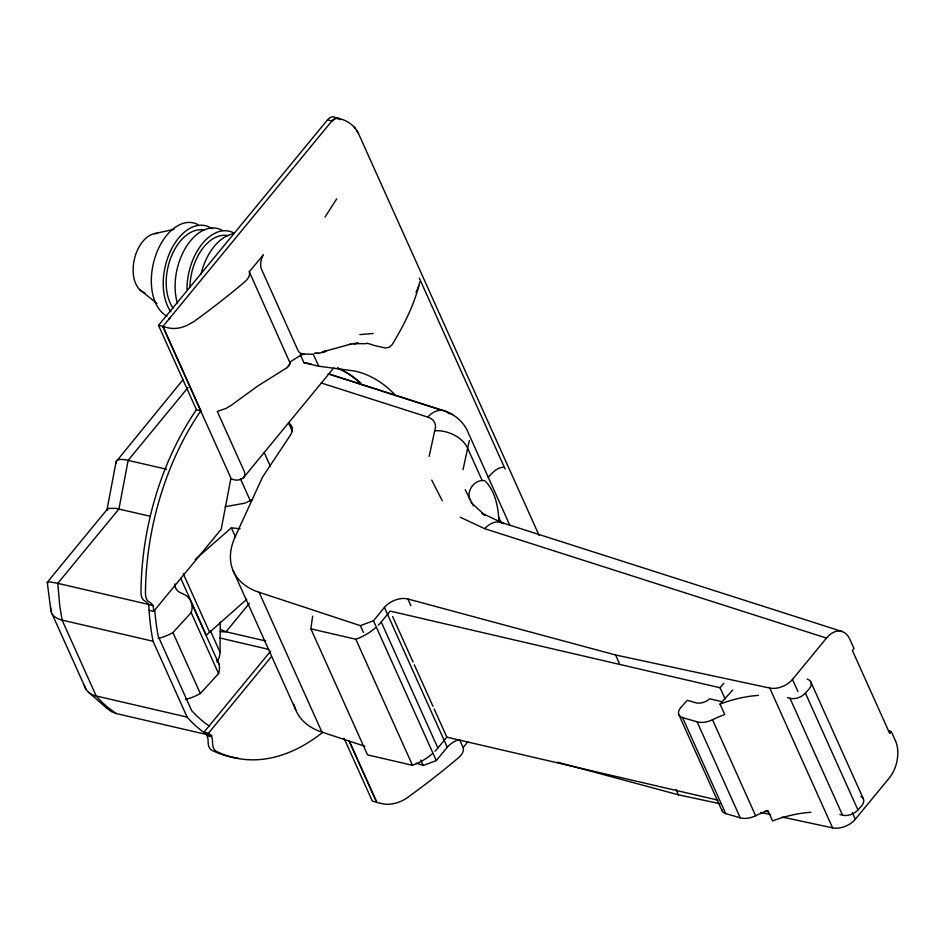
<?xml version="1.0" encoding="UTF-8"?>
<svg xmlns="http://www.w3.org/2000/svg" width="945" height="945" viewBox="0 0 945 945"><rect width="100%" height="100%" fill="white"/><g stroke="black" fill="none" stroke-linecap="round" stroke-linejoin="round"><path stroke-width="1.42" d="M216.937 662.055A31.894 19.597 -24.2 0 0 220.043 652.204L220.268 622.034M432.148 753.874A40.588 24.936 -24.2 0 1 412.504 765.308L367.499 754.854L310.858 628.803L312.618 616.187M340.732 119.353A11.6 7.123 -76.9 0 0 331.955 120.901L162.812 326.58L231.088 478.501C236.51 482.186 247.33 479.422 244.259 471.413L217.303 411.418L225.997 408.429L231.265 405.287L257.82 385.973L286.819 367.794L288.934 365.739L290.056 362.998L249.303 271.758L263.36 254.819A11.6 7.123 -76.9 0 0 261.671 269.632L297.829 350.099A11.6 7.123 -76.9 0 0 303.38 353.666M238.022 758.162A214.562 131.757 -76.9 0 1 211.916 750.318A11.6 7.123 -76.9 0 1 208.089 741.4A11.6 7.123 -76.9 0 0 207.073 735.647L207.25 734.69L201.982 731.017A202.962 124.645 -76.9 0 1 187.122 717.101L153.043 641.253A202.962 124.645 -76.9 0 1 149.31 613.825L148.719 604.469L148.117 604.457A11.6 7.123 -76.9 0 0 145.069 601.174A11.6 7.123 -76.9 0 1 141.006 592.539A214.562 131.757 -76.9 0 1 196.43 409.728L158.512 325.352L327.502 119.861A11.6 7.123 -76.9 0 1 335.345 117.546M322.647 732.399A214.562 131.757 -76.9 0 1 216.37 751.358A11.6 7.123 -76.9 0 1 212.542 742.427A11.6 7.123 -76.9 0 0 211.538 736.675L211.704 735.718L208.443 733.237L203.978 732.198L270.601 651.188M182.881 379.89L116.105 461.703L106.868 510.383L108.474 508.422L115.739 508.351L150.184 516.254M230.781 478.867L221.224 529.224L153.669 611.368L149.204 610.328M429.16 456.364L434.7 430.766A23.2 14.246 -24.2 0 0 427.707 417.064L321.158 382.961M463.015 469.736L469.311 440.547M366.884 343.153A211.704 130.008 -76.9 0 1 373.523 345.291L384.166 347.76A9.474 5.753 -23.3 0 0 385.371 347.949L389.234 347.24L392.175 344.653C403.976 325.08 414.607 304.396 419.745 281.976M416.036 292.3L418.812 286.087M325.021 217.09L336.704 198.863M287.056 367.605L289.926 363.884M348.847 740.537L376.642 802.388L382.512 803.746A23.2 14.246 -24.2 0 0 407.543 797.509A579.899 356.218 -24.2 0 0 458.833 757.453L460.959 755.303A13.915 8.552 -24.2 0 0 463.144 747.566L467.799 741.849M107.293 509.225L47.25 582.285L50.959 611.202M188.043 387.509L128.166 460.309L118.928 508.989L57.775 583.337L59.759 605.78L62.098 620.121L96.189 695.969A202.962 124.645 -76.9 0 0 107.872 707.38L116.306 713.558L211.704 735.718M243.373 477.839L333.75 367.948M249.433 603.323L226.032 631.768L220.209 631.815M208.443 733.237L271.369 656.728M292.324 431.239L288.697 423.171A17.4 10.69 -24.2 0 1 290.316 435.314L262.556 477.036L235.21 536.665A86.987 53.428 -24.2 0 0 259.084 592.291L360.364 625.649L373.464 620.77L384.426 607.434A17.4 10.69 -24.2 0 1 407.862 598.988L615.597 654.991L769.75 688.054A17.4 10.69 -24.2 0 0 792.489 679.431L826.485 638.088L484.631 528.668L460.203 517.198M378.331 625.177A40.588 24.936 -24.2 0 0 381.225 621.987L390.179 611.096L720.066 687.747L725.134 699.016M434.972 751.228A40.588 24.936 -24.2 0 0 437.866 748.038L446.831 737.147L434.168 708.986M416.261 763.194L423.206 765.474L436.295 760.595L447.268 747.259A17.4 10.69 -24.2 0 1 458.254 739.805M720.066 687.747L723.752 683.27M888.513 730.674L891.336 731.584L889.729 733.533L852.402 650.467L854.008 648.518L849.874 639.34A26.72 16.408 -76.9 0 0 826.497 638.111M782.165 817.059L832.58 827.867A17.4 10.69 -24.2 0 0 855.319 819.256L889.328 777.912A26.72 16.408 -76.9 0 0 895.47 740.738M168.683 319.434L170.277 317.508M488.14 477.319C492.168 473.008 496.751 467.633 503 467.232M722.547 701.781L709.742 698.804A11.186 6.875 -24.2 0 1 695.863 702.785L687.31 700.292L680.518 707.876A11.6 7.123 -24.2 0 0 682.562 717.598L697.103 721.826A17.4 10.69 -24.2 0 0 712.506 719.759A92.787 56.995 -24.2 0 1 724.732 714.503L720.043 704.072L732.611 690.063M787.374 697.575A92.787 56.995 -24.2 0 1 789.985 698.272A11.6 7.123 -24.2 0 0 805.412 693.11L809.215 688.87A11.6 7.123 -24.2 0 0 807.172 679.136M839.892 814.436A92.787 56.995 -24.2 0 1 842.515 815.145A11.6 7.123 -24.2 0 0 857.942 809.971L861.734 805.731A11.6 7.123 -24.2 0 0 860.907 796.47M158.087 638.489A34.8 21.369 -24.2 0 0 172.935 632.571L191.173 612.632A34.8 21.369 -24.2 0 0 181.712 593.306A23.2 14.246 -24.2 0 1 174.79 583.963M185.468 699.418A34.8 21.369 -24.2 0 0 200.316 693.512L218.555 673.561A34.8 21.369 -24.2 0 0 216.948 659.964M331.683 121.232L336.136 118.255L340.401 119.625M246.704 599.319L206.293 635.205L180.696 578.245M195.213 559.511L231.371 527.818L240.124 528.775M116.53 460.546L119.602 459.353L124.976 459.672L166.533 469.228M252.61 499.503L244.932 503.153L225.111 506.733M323.367 351.564L325.765 351.28L318.902 353.335L314.968 353.276L318.902 353.335M498.889 521.593C498.393 507.323 495.334 491.034 484.82 480.71C474.744 478.961 466.121 490.526 469.901 499.917M323.155 351.717L350.678 344.145L358.226 343.177L353.513 343.649L366.53 343.673M349.331 344.523L350.678 344.145M324.489 351.635L325.765 351.28M154.519 233.663L174.093 229.292M359.856 334.589L373.098 333.514M312.523 354.269L304.125 354.056M153.669 611.368L153.184 605.509L152.57 605.485A11.6 7.123 -76.9 0 0 149.523 602.213A11.6 7.123 -76.9 0 1 145.459 593.578A214.562 131.757 -76.9 0 1 200.883 410.768L162.965 326.379L158.512 325.352M300.321 354.706L303.947 362.774L318.666 366.199L354.93 371.066A189.626 116.448 -76.9 0 1 395.577 395.494M303.947 362.774L310.952 363.754M557.491 762.202L678.427 794.816L720.208 803.77M760.548 812.416L770.636 814.59M327.502 119.861L331.955 120.901M162.812 326.58L168.683 327.939A23.2 14.246 -24.2 0 0 181.133 327.525L186.413 325.765L193.701 321.702A579.899 356.218 -24.2 0 0 244.991 281.645L247.129 279.496A13.915 8.552 -24.2 0 0 249.303 271.758M196.43 409.728L200.883 410.768M310.858 628.803L355.852 639.269A40.588 24.936 -24.2 0 0 375.496 627.823M153.184 605.509L57.775 583.337L49.967 581.919L47.959 581.907L47.25 582.285L47.746 582.994M265.639 640.97L226.032 631.768L220.693 629.547M62.098 620.121L153.043 641.253M446.831 737.147L717.905 800.131M765.237 811.129L768.108 811.802M96.189 695.969L187.122 717.101M207.073 735.647L211.538 736.675M219.606 637.899L268.723 649.392M721.673 809.593A11.6 7.123 -24.2 0 0 725.701 813.598L740.242 817.827A17.4 10.69 -24.2 0 0 755.646 815.759A92.787 56.995 -24.2 0 1 767.872 810.503L772.561 820.933A92.787 56.995 -24.2 0 1 810.916 812.263M328.517 373.877L444.457 410.862C455.254 414.548 464.408 422.675 468.543 433.412L509.922 525.491M501.37 522.455L842.113 631.52M328.128 373.771L441.764 410.343M294.037 704.332A86.987 53.428 -24.2 0 0 321.926 732.115L364.935 746.278M116.306 713.558L111.356 711.609L106.738 708.23L88.452 692.13M341.157 119.117C348.457 121.22 354.8 126.11 358.238 132.95L539.158 535.52M446.938 411.996L452.962 414.749M485.104 515.58L482.033 513.277L503.862 523.589A26.673 17.376 -72.3 0 0 484.631 528.668M139.671 289.619L156.882 303.392M470.976 502.433L485.045 515.356M103.501 704.592L106.738 708.23M353.914 126.5L355.214 128.449M356.903 130.953L358.238 132.95M465.164 489.652L473.362 505.729M431.735 480.095L442.26 500.732M891.336 731.584L895.458 740.762M810.822 681.924L863.34 798.785M805.412 693.11L857.942 809.971M792.489 679.431L797.923 691.539M852.307 812.535L855.319 819.256M789.985 698.272L842.515 815.145M769.75 688.054L832.58 827.867M712.506 719.759L755.646 815.759M697.103 721.826L740.242 817.827M682.562 717.598L725.701 813.598M678.841 714.668L721.992 810.668M615.597 654.991L619.211 663.059M676.018 789.429L678.427 794.816M419.332 278.161L505.102 468.992M482.08 480.343L467.657 448.249A26.673 18.061 20 0 0 434.7 430.766M498.806 517.577L501.216 522.916M313.22 354.08L318.666 366.199M407.862 598.988L410.886 605.71M459.553 739.592L463.144 747.566M392.588 616.459L413.083 662.055M414.288 664.737L432.964 706.305M384.426 607.434L447.268 747.259M381.225 621.987L437.866 748.038M373.464 620.77L436.295 760.595M360.364 625.649L363.388 632.37M420.785 760.099L423.206 765.474M355.852 639.269L412.504 765.308M264.246 452.667L270.235 466.015M240.408 478.702L250.602 501.382M349.118 740.573L376.807 802.187L372.342 801.147L344.051 738.199M231.371 527.818L235.541 537.091M259.084 592.291L321.926 732.115M233.155 570.662L295.998 710.486M210.44 630.847L220.043 652.204M183.259 573.674L209.459 631.969M191.54 603.075L218.933 664.016M191.173 612.632L218.555 673.561M172.935 632.571L200.316 693.512M52.223 614.191L85.877 689.059M116.105 461.703L116.448 463.192M427.707 417.064A26.673 17.376 -72.3 0 1 449.17 413.733M289.926 362.159A211.704 130.008 -76.9 0 1 304.077 353.619M337.53 368.184A189.626 116.448 -76.9 0 1 361.793 384.509M720.043 704.072A92.787 56.995 -24.2 0 1 758.398 695.39M144.809 292.832A30.453 18.699 -76.9 0 1 134.202 260.017A30.453 18.699 -76.9 0 1 157.531 233.462M167.088 316.185A48.715 29.909 -76.9 0 1 155.393 256.331A48.715 29.909 -76.9 0 1 197.871 224.52M170.891 311.744A48.715 29.909 -76.9 0 1 171.128 249.775A48.715 29.909 -76.9 0 1 212.058 228.678M201.001 274.168A48.715 29.909 -76.9 0 1 233.887 233.698M189.969 287.15A44.072 27.062 -76.9 0 1 228.158 235.718M177.554 303.699A48.715 29.909 -76.9 0 1 185.563 247.862A48.715 29.909 -76.9 0 1 221.65 230.048M186.992 289.406A48.715 29.909 -76.9 0 1 233.533 232.813M173.159 308.105A44.072 27.062 -76.9 0 1 171.222 256.733A44.072 27.062 -76.9 0 1 204.38 230.19M96.154 696.028A30.063 20.27 -32.7 0 1 84.306 685.338M62.146 620.085A30.063 16.313 -16.7 0 1 50.782 607.93M209.14 725.925A194.268 119.294 -76.9 0 1 191.551 710.439L158.217 636.257A194.268 119.294 -76.9 0 1 154.815 610.683M337.696 367.983A189.626 116.448 -76.9 0 1 360.943 383.351"/></g></svg>
